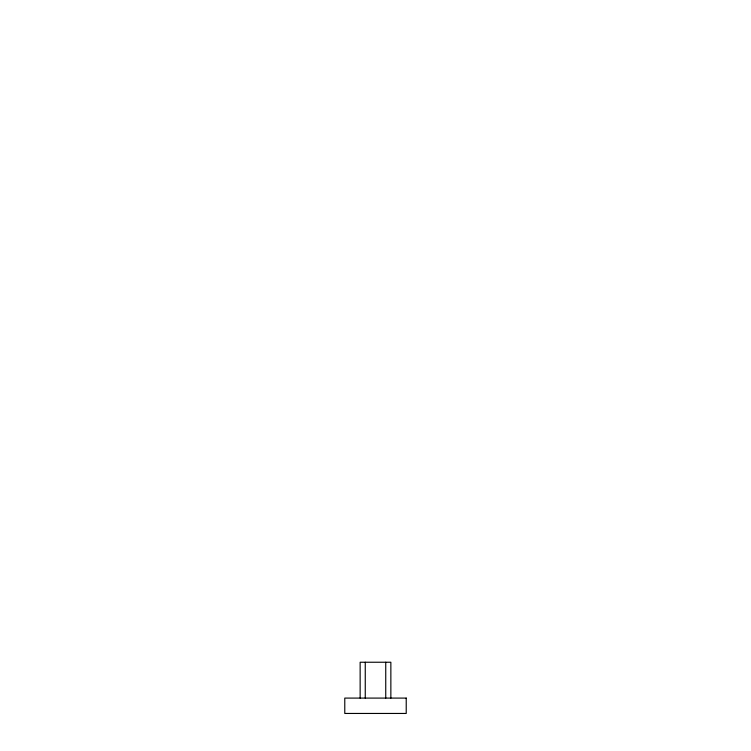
<?xml version="1.0" encoding="UTF-8"?>
<svg xmlns="http://www.w3.org/2000/svg" width="751" height="751" viewBox="0 0 751 751"><rect width="100%" height="100%" fill="white"/><g stroke="black" fill="none" stroke-linecap="round" stroke-linejoin="round"><path stroke-width="1.13" d="M390.858 698.092L390.858 662.241L360.142 662.241L360.142 698.092M385.742 662.241L385.742 698.092M365.258 662.241L365.258 698.092M406.225 698.092L344.775 698.092L344.775 713.45L406.225 713.45L406.225 698.092"/></g></svg>
